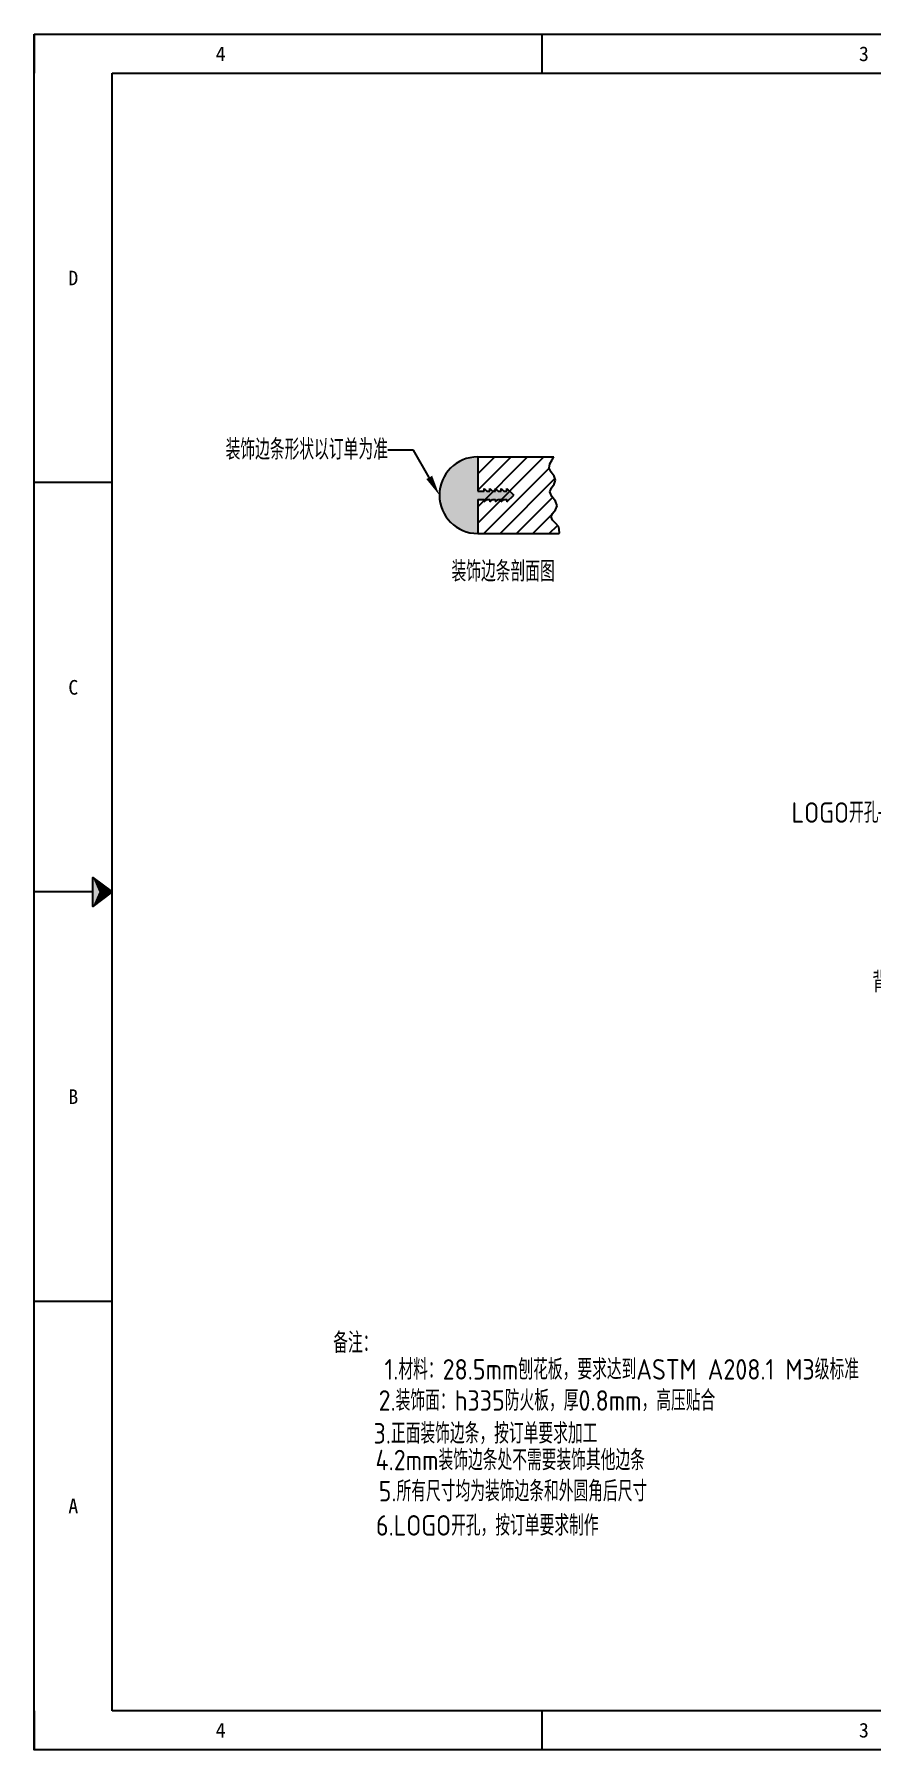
# Model space of a CAD drawing. Header units: millimetres. Extents: x -8883 to 24658, y -3888 to 19148.
# Drawn here: x 4 to 1639, y 4976 to 8326 of the extents above; entities that cross this region are included whole.
import ezdxf
from ezdxf import colors
from ezdxf.entities.mleader import LeaderData, LeaderLine
from ezdxf.enums import TextEntityAlignment as Align
from ezdxf.math import Vec2, Vec3

# ---------------------------------------------------------------- set-up
doc = ezdxf.new("R2010")
doc.units = ezdxf.units.MM
doc.header["$MEASUREMENT"] = 0
doc.linetypes.add('DOT', pattern=[0.2, 0.1, -0.1])
for name, color, linetype in [('ATTACHMENT', 7, 'Continuous'), ('DIM', 254, 'Continuous'), ('print', 30, 'Continuous'), ('TITLEBLOCK', 7, 'Continuous')]:
    doc.layers.add(name, color=color, linetype=linetype)
doc.styles.add('Dartop', font='')
doc.styles.add('Dartop Text Style', font='gbenor.shx', dxfattribs={"bigfont": 'gbcbig.shx'})
doc.styles.get('Dartop').set_extended_font_data('FangSong_GB2312')

# ---------------------------------------------------------------- blocks, each defined once
blk = doc.blocks.new('*U105')
at = {"color": 254, "linetype": 'Continuous', "extrusion": (0, 0, -1)}
for points in [[(-0.833, 11), (-0.75, 10.812), (-0.75, 11.188)], [(-0.833, 11), (-0.75, 11.188), (-1, 11)], [(-0.833, 11), (-1, 11), (-0.75, 10.812)]]:
    blk.add_solid(points, dxfattribs=at)

msp = doc.modelspace()

# ---------------------------------------------------------------- hatches: boundary and pattern name
at = {"layer": 'ATTACHMENT', "linetype": 'Continuous'}
h = msp.add_hatch(color=256, dxfattribs=at)
edge = h.paths.add_edge_path()
edge.add_line((887.567, 7417.796), (893.61, 7417.796))
edge.add_line((893.61, 7417.796), (893.61, 7412.753))
edge.add_line((893.61, 7412.753), (898.67, 7417.796))
edge.add_line((898.67, 7417.796), (904.713, 7417.796))
edge.add_line((904.713, 7417.796), (904.713, 7412.753))
edge.add_line((904.713, 7412.753), (909.774, 7417.796))
edge.add_line((909.774, 7417.796), (915.817, 7417.796))
edge.add_line((915.817, 7417.796), (915.817, 7412.753))
edge.add_line((915.817, 7412.753), (920.877, 7417.796))
edge.add_line((920.877, 7417.796), (926.92, 7417.796))
edge.add_line((926.92, 7417.796), (926.92, 7412.753))
edge.add_line((926.92, 7412.753), (940.195, 7425.982))
edge.add_line((926.92, 7439.21), (940.195, 7425.982))
edge.add_line((926.92, 7434.167), (926.92, 7439.21))
edge.add_line((920.877, 7434.167), (926.92, 7434.167))
edge.add_line((915.817, 7439.21), (920.877, 7434.167))
edge.add_line((915.817, 7434.167), (915.817, 7439.21))
edge.add_line((909.774, 7434.167), (915.817, 7434.167))
edge.add_line((904.713, 7439.21), (909.774, 7434.167))
edge.add_line((904.713, 7434.167), (904.713, 7439.21))
edge.add_line((898.67, 7434.167), (904.713, 7434.167))
edge.add_line((893.61, 7439.21), (898.67, 7434.167))
edge.add_line((893.61, 7434.167), (893.61, 7439.21))
edge.add_line((887.567, 7434.167), (893.61, 7434.167))
edge.add_line((882.507, 7439.21), (887.567, 7434.167))
edge.add_line((882.507, 7434.167), (882.507, 7439.21))
edge.add_line((869.936, 7434.167), (882.507, 7434.167))
edge.add_line((869.936, 7500.785), (869.936, 7434.167))
edge.add_arc((869.936, 7425.982), 74.803, 90, 270)
edge.add_line((869.936, 7417.796), (869.936, 7351.179))
edge.add_line((869.936, 7417.796), (882.507, 7417.796))
edge.add_line((882.507, 7417.796), (882.507, 7412.753))
edge.add_line((882.507, 7412.753), (887.567, 7417.796))

# ---------------------------------------------------------------- linework, layer by layer
for p, q in [((869.936, 7467.523), (903.198, 7500.785)), ((869.936, 7435.495), (935.226, 7500.785)), ((869.936, 7403.468), (967.253, 7500.785)), ((869.936, 7371.44), (999.281, 7500.785)), ((869.936, 7500.785), (869.936, 7434.167)), ((869.936, 7500.785), (1018.318, 7500.785)), ((881.702, 7351.179), (1009.413, 7478.889)), ((1009.355, 7479.008), (1010.938, 7486.985)), ((1013.192, 7471.097), (1009.355, 7479.008)), ((1010.938, 7486.985), (1015.587, 7495.132)), ((1015.587, 7495.132), (1018.318, 7500.785)), ((882.507, 7434.167), (882.507, 7439.21)), ((882.507, 7439.21), (887.567, 7434.167)), ((893.61, 7434.167), (893.61, 7439.21)), ((893.61, 7439.21), (898.67, 7434.167)), ((904.713, 7434.167), (904.713, 7439.21)), ((904.713, 7439.21), (909.774, 7434.167)), ((913.73, 7351.179), (1020.868, 7458.317)), ((915.817, 7434.167), (915.817, 7439.21)), ((915.817, 7439.21), (920.877, 7434.167)), ((926.92, 7434.167), (926.92, 7439.21)), ((926.92, 7439.21), (940.195, 7425.982)), ((1010.931, 7432.506), (1013.844, 7440.131)), ((1019.035, 7463.252), (1013.192, 7471.097)), ((1013.844, 7440.131), (1019.08, 7447.777)), ((1021.966, 7455.363), (1019.035, 7463.252)), ((1019.08, 7447.777), (1021.966, 7455.363)), ((869.936, 7434.167), (882.507, 7434.167)), ((869.936, 7417.796), (869.936, 7351.179)), ((869.936, 7417.796), (882.507, 7417.796)), ((882.507, 7412.753), (887.567, 7417.796)), ((882.507, 7417.796), (882.507, 7412.753)), ((887.567, 7434.167), (893.61, 7434.167)), ((887.567, 7417.796), (893.61, 7417.796)), ((893.61, 7412.753), (898.67, 7417.796)), ((893.61, 7417.796), (893.61, 7412.753)), ((898.67, 7434.167), (904.713, 7434.167)), ((898.67, 7417.796), (904.713, 7417.796)), ((904.713, 7412.753), (909.774, 7417.796)), ((904.713, 7417.796), (904.713, 7412.753)), ((909.774, 7434.167), (915.817, 7434.167)), ((909.774, 7417.796), (915.817, 7417.796)), ((915.817, 7412.753), (920.877, 7417.796)), ((915.817, 7417.796), (915.817, 7412.753)), ((920.877, 7434.167), (926.92, 7434.167)), ((920.877, 7417.796), (926.92, 7417.796)), ((926.92, 7412.753), (940.195, 7425.982)), ((926.92, 7417.796), (926.92, 7412.753)), ((945.757, 7351.179), (1016.101, 7421.522)), ((1014.728, 7423.291), (1010.931, 7432.506)), ((1021.836, 7414.128), (1014.728, 7423.291)), ((1021.726, 7397.638), (1025.119, 7404.919)), ((1025.119, 7404.919), (1021.836, 7414.128)), ((977.785, 7351.179), (1015.595, 7388.988)), ((1013.296, 7383.639), (1016.234, 7390.476)), ((1016.234, 7377.124), (1013.296, 7383.639)), ((1016.234, 7390.476), (1021.726, 7397.638)), ((1022.575, 7370.707), (1016.234, 7377.124)), ((869.936, 7351.179), (1028.969, 7351.179)), ((1009.812, 7351.179), (1025.666, 7367.032)), ((1028.271, 7363.934), (1022.575, 7370.707)), ((1029.621, 7352.558), (1028.271, 7363.934)), ((1028.969, 7351.179), (1029.621, 7352.558))]:
    msp.add_line(p, q, dxfattribs=at)
msp.add_arc((869.936, 7425.982), 74.803, 90, 270, dxfattribs=at)
at = {"layer": 'print'}
msp.add_lwpolyline([(3.903, 8326.145), (4841.283, 8326.145), (4841.283, 4975.79), (3.903, 4975.79)], close=True, dxfattribs=at)
at = {"layer": 'TITLEBLOCK', "color": 0, "linetype": 'DOT'}
for p, q in [((3.903, 8326.145), (4765.139, 8326.145)), ((3.903, 5051.935), (3.903, 8250.001))]:
    msp.add_line(p, q, dxfattribs=at)
at = {"layer": 'TITLEBLOCK', "color": 0}
for p, q in [((3.903, 8326.145), (3.903, 8250.001)), ((995.99, 8250.001), (995.99, 8326.145)), ((156.191, 5051.935), (156.191, 8250.001)), ((156.191, 8250.001), (4688.994, 8250.001)), ((156.191, 7450.484), (3.903, 7450.484)), ((118.119, 6650.968), (3.903, 6650.968)), ((156.191, 5851.451), (3.903, 5851.451)), ((3.903, 5051.935), (3.903, 4975.79)), ((4688.994, 5051.935), (156.191, 5051.935)), ((995.99, 4975.79), (995.99, 5051.935))]:
    msp.add_line(p, q, dxfattribs=at)
msp.add_lwpolyline([(156.191, 6650.968), (118.119, 6622.414), (118.119, 6679.522), (156.191, 6650.968)], close=True, dxfattribs=at)

# ---------------------------------------------------------------- block references
at = {"layer": 'TITLEBLOCK', "color": 0, "linetype": 'Continuous', "xscale": 152.2888407109637, "yscale": 152.2888407109637, "zscale": 152.2888407109637}
msp.add_blockref('*U105', (3.903, 4975.79), dxfattribs=at)

# ---------------------------------------------------------------- texts
at = {"layer": 'DIM', "style": 'Dartop Text Style'}
for s, p in [('装饰边条剖面图', (919.556, 7277.255)), ('备注：', (630.956, 5770.602)), ('1.材料：28.5mm刨花板，要求达到ASTM A208.1 M3级标准', (1151.25, 5718.618)), ('2.装饰面：h335防火板，厚0.8mm，高压贴合           ', (1124.461, 5657.854)), ('3.正面装饰边条，按订单要求加工                    ', (1101.961, 5593.605)), ('4.2mm装饰边条处不需要装饰其他边条                 ', (1117.794, 5541.517)), ('5.所有尺寸均为装饰边条和外圆角后尺寸              ', (1090.637, 5480.752)), ('6.LOGO开孔，按订单要求制作              ', (1040.392, 5413.865))]:
    msp.add_text(s, height=40, dxfattribs=at).set_placement(p, align=Align.MIDDLE_CENTER)
at = {"layer": 'TITLEBLOCK', "color": 0, "style": 'Dartop'}
for s, p in [('4', (367.798, 8288.073)), ('3', (1624.181, 8288.073)), ('D', (80.047, 7850.242)), ('C', (80.047, 7050.726)), ('B', (80.047, 6251.209)), ('A', (80.047, 5451.693)), ('4', (367.798, 5013.863)), ('3', (1624.181, 5013.863))]:
    msp.add_text(s, height=28.554, dxfattribs=at).set_placement(p, align=Align.MIDDLE_CENTER)

# ---------------------------------------------------------------- leaders
at = {"layer": 'DIM'}
ml = msp.add_multileader_mtext('Standard', dxfattribs=at)
ml.set_content('装饰边条形状以订单为准', color=256, style='Dartop Text Style')
ml.set_leader_properties()
ml.build(insert=Vec2(0, 0))
ml.multileader.update_dxf_attribs({"dogleg_length": 0.36, "arrow_head_size": 40})
ctx = ml.context
ctx.base_point, ctx.char_height, ctx.arrow_head_size, ctx.landing_gap_size, ctx.plane_origin = Vec3(379.357, 7513.809), 40, 40, 0.09, Vec3(1021.904, 7675.047)
ctx.text_align_type = 2
notes = []
notes.append((ctx, [(0, (1, 1, 0), (744.835, 7513.809), (-1, 0), 50.298, [(0, [(795.133, 7425.982)], 0, [])])]))
ctx.mtext.insert, ctx.mtext.alignment, ctx.mtext.flow_direction = Vec3(694.447, 7535.353), 3, 5
ml = msp.add_multileader_mtext('Standard', dxfattribs=at)
ml.set_content('LOGO开孔', color=256, style='Dartop Text Style')
ml.set_leader_properties()
ml.build(insert=Vec2(0, 0))
ml.multileader.update_dxf_attribs({"dogleg_length": 0.36, "arrow_head_size": 40})
ctx = ml.context
ctx.base_point, ctx.char_height, ctx.arrow_head_size, ctx.landing_gap_size, ctx.plane_origin = Vec3(1497.797, 6804.851), 40, 40, 0.09, Vec3(1814.87, 6731.181)
ctx.text_align_type = 2
notes.append((ctx, [(0, (1, 1, 0), (1772.716, 6804.851), (-1, 0), 119.935, [(0, [(1912.174, 6968.072)], 0, [])])]))
ctx.mtext.insert, ctx.mtext.alignment, ctx.mtext.flow_direction = Vec3(1652.691, 6826.174), 3, 5
ml = msp.add_multileader_mtext('Standard', dxfattribs=at)
ml.set_content('背部和两侧装饰边条', color=256, style='Dartop Text Style')
ml.set_leader_properties()
ml.build(insert=Vec2(0, 0))
ml.multileader.update_dxf_attribs({"dogleg_length": 0.36, "arrow_head_size": 40})
ctx = ml.context
ctx.base_point, ctx.char_height, ctx.arrow_head_size, ctx.landing_gap_size, ctx.plane_origin = Vec3(1642.544, 6473.741), 40, 40, 0.09, Vec3(2227.737, 6634.979)
ctx.text_align_type = 2
notes.append((ctx, [(0, (1, 1, 0), (1950.669, 6473.741), (-1, 0), 50.298, [(0, [(2009.065, 6596.238)], 0, [])])]))
ctx.mtext.insert, ctx.mtext.alignment, ctx.mtext.flow_direction = Vec3(1900.281, 6495.285), 3, 5
for ctx, leaders in notes:
    for number, flags, end, landing, length, lines in leaders:
        leader = LeaderData()
        leader.index, (leader.has_last_leader_line, leader.has_dogleg_vector, leader.attachment_direction) = number, flags
        leader.last_leader_point, leader.dogleg_vector, leader.dogleg_length = Vec3(end), Vec3(landing), length
        for number, points, colour, breaks in lines:
            line = LeaderLine()
            line.index, line.vertices, line.color, line.breaks = number, Vec3.list(points), colors.encode_raw_color(colour), breaks
            leader.lines.append(line)
        ctx.leaders.append(leader)

doc.saveas('drawing.dxf')
